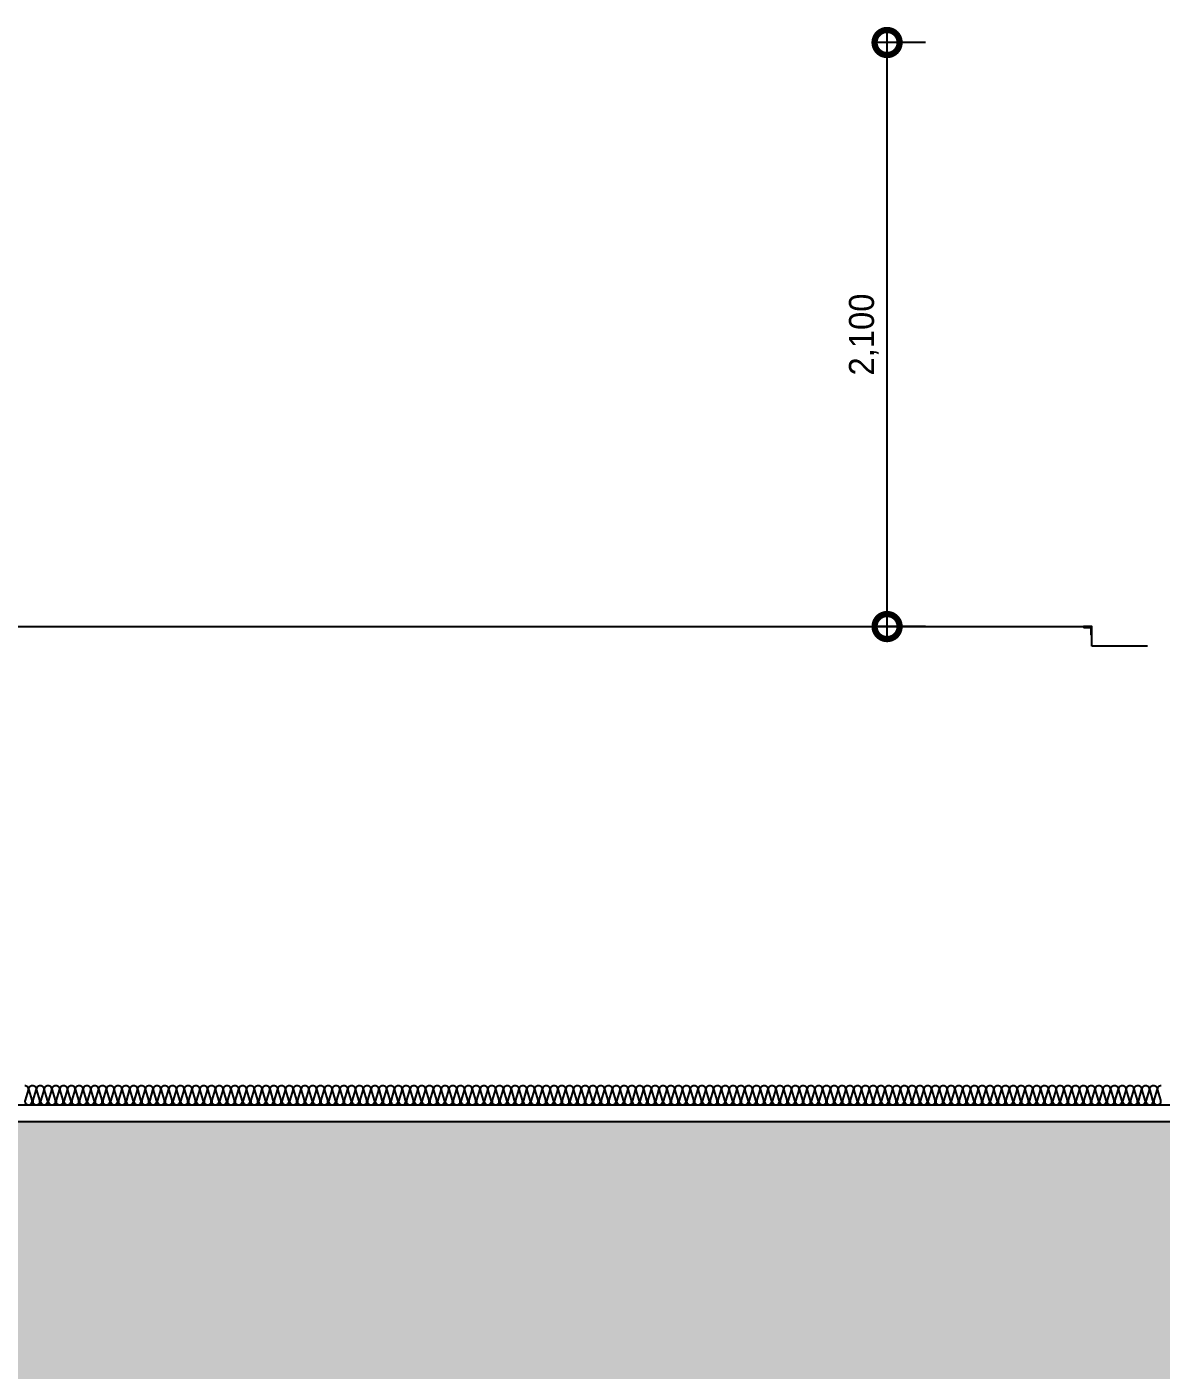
# Model space of a CAD drawing. Header units: millimetres. Extents: x 17311 to 801382, y -242618 to -104888.
# Drawn here: x 708030 to 712110, y -206253 to -201423 of the extents above; entities that cross this region are included whole.
import ezdxf

# ---------------------------------------------------------------- set-up
doc = ezdxf.new("R2010")
doc.units = ezdxf.units.MM
doc.header["$LTSCALE"] = 250
doc.layers.get('Defpoints').update_dxf_attribs({"color": 151})
for name, color, linetype in [('4fin', 4, 'Continuous'), ('A-FIN', 6, 'Continuous'), ('A-FIN-무근', 7, 'Continuous'), ('A-버림CONC', 4, 'Continuous'), ('ISL', 251, 'Continuous'), ('TR', 7, 'Continuous'), ('지반', 254, 'Continuous')]:
    doc.layers.add(name, color=color, linetype=linetype)
doc.layers.add('CK', color=221, linetype='Continuous', plot=False)
doc.styles.add('Gdim', font='')
doc.styles.get('Gdim').set_extended_font_data('Dotum')
doc.dimstyles.new('Gdim50', dxfattribs={"dimscale": 30, "dimtxt": 3, "dimasz": 6, "dimexe": 1.5, "dimexo": 2, "dimgap": 1, "dimtad": 1, "dimdec": 0, "dimzin": 0, "dimdsep": 46, "dimlunit": 6, "dimtxsty": 'Gdim', "dimblk": 'DOTSMALL', "dimcen": 1.5, "dimdle": 1.5, "dimclrd": 256, "dimclre": 256, "dimclrt": 256, "dimazin": 0, "dimtfac": 1, "dimtdec": 0, "dimtix": 1, "dimtmove": 2, "dimatfit": 3, "dimldrblk": 'DOTSMALL', "dimfxl": 1.5, "dimtolj": 1, "dimtzin": 0, "dimlwd": -1, "dimlwe": -1, "dimarcsym": 1})

# ---------------------------------------------------------------- blocks, each defined once
blk = doc.blocks.new('_DotSmall')
at = {"color": 0, "linetype": 'ByBlock', "const_width": 0.5}
blk.add_lwpolyline([(-0.0625, 0, 1), (0.0625, 0, 1)], format="xyb", close=True, dxfattribs=at)
blk = doc.blocks.new('*D123')
at = {"layer": 'CK', "transparency": 16777216}
for p, q in [((711124.6, -203624.5), (711124.6, -201434.5)), ((711262.9, -201479.5), (711079.6, -201479.5)), ((711262.9, -203579.5), (711079.6, -203579.5))]:
    blk.add_line(p, q, dxfattribs=at)
at = {"layer": 'Defpoints', "color": 0, "transparency": 16777216}
for p in [(711124.6, -201479.5), (711322.9, -201479.5), (711322.9, -203579.5)]:
    blk.add_point(p, dxfattribs=at)
at = {"layer": 'CK', "transparency": 16777216, "xscale": 180, "yscale": 180, "zscale": 180}
for p, rotation in [((711124.6, -201479.5), 90), ((711124.6, -203579.5), 270)]:
    blk.add_blockref('_DotSmall', p, dxfattribs=dict(at, rotation=rotation))
at = {"layer": 'CK', "transparency": 16777216, "insert": (711040.9, -202529.5), "char_height": 90, "attachment_point": 5, "rotation": 90, "style": 'Gdim'}
blk.add_mtext('\\A1;2,100', dxfattribs=at)
blk = doc.blocks.new('A$C1B416526')
at = {"layer": '4fin'}
blk.add_lwpolyline([(-30, 70, 0.164028), (-28.7, 67), (-3, 67), (-3, 41.2, 0.19024), (0, 40), (0, 70)], format="xyb", close=True, dxfattribs=at)
at = {"layer": 'A-FIN-무근'}
for p, q in [((0, 0), (0, 70)), ((200, 0), (0, 0))]:
    blk.add_line(p, q, dxfattribs=at)

msp = doc.modelspace()

# ---------------------------------------------------------------- hatches: boundary and pattern name
at = {"layer": '지반'}
h = msp.add_hatch(dxfattribs=at)
h.set_pattern_fill('EARTH', color=251, scale=70, angle=45)
h.paths.add_polyline_path([(746860.7, -201889.5), (739060.7, -201889.5), (739060.7, -203129.5), (739160.7, -203129.5), (739160.7, -203189.5), (735960.7, -203189.5), (735960.7, -203129.5), (736060.7, -203129.5), (736060.7, -201889.5), (728260.7, -201889.5), (728260.7, -203129.5), (728360.7, -203129.5), (728360.7, -203189.5), (725160.7, -203189.5), (725160.7, -203129.5), (725260.7, -203129.5), (725260.7, -201889.5), (717530.7, -201889.5), (717530.7, -203199.5), (717630.7, -203199.5), (717630.7, -203259.5), (714290.7, -203259.5), (714290.7, -203199.5), (714390.7, -203199.5), (714390.7, -201899.5), (712730.7, -201899.5), (712730.7, -202599.5), (712430.7, -202599.5), (712430.7, -203659.5), (713030.7, -203659.5), (713030.7, -205299.5), (713130.7, -205299.5), (713130.7, -205359.5), (704240.7, -205359.5), (704240.7, -205299.5), (704340.7, -205299.5), (704340.7, -203659.5), (705660.7, -203659.5), (705660.7, -202089.8), (705490.7, -202089.8), (705490.7, -201979.5), (703610.7, -201979.5), (703610.7, -202229.5), (703660.7, -202229.5), (703660.7, -202289.5), (703410.7, -202289.5), (703410.7, -202229.5), (703460.7, -202229.5), (703460.7, -202129.5), (692060.7, -202129.5), (692060.7, -201879.5), (650617.6, -201879.5), (650617.6, -213174), (801382.4, -213174), (801382.4, -201579.5), (791230.7, -201579.5), (791230.7, -201786.8), (791060.7, -201786.8), (791060.7, -202579.5), (790960.7, -202579.5), (790960.7, -204179.5), (792310.7, -204179.5), (792310.7, -205679.5), (792410.7, -205679.5), (792410.7, -205739.5), (783660.7, -205739.5), (783660.7, -205679.5), (783760.7, -205679.5), (783760.7, -204639.5), (782260.7, -204639.5), (782260.7, -205679.5), (782360.7, -205679.5), (782360.7, -205739.5), (779160.7, -205739.5), (779160.7, -205679.5), (779260.7, -205679.5), (779260.7, -204539.5), (771460.7, -204539.5), (771460.7, -205679.5), (771560.7, -205679.5), (771560.7, -205739.5), (768360.7, -205739.5), (768360.7, -205679.5), (768460.7, -205679.5), (768460.7, -204179.5), (769360.7, -204179.5), (769360.7, -201889.5), (760660.7, -201889.5), (760660.7, -203129.5), (760760.7, -203129.5), (760760.7, -203189.5), (757560.7, -203189.5), (757560.7, -203129.5), (757660.7, -203129.5), (757660.7, -201889.5), (749860.7, -201889.5), (749860.7, -203129.5), (749960.7, -203129.5), (749960.7, -203189.5), (746760.7, -203189.5), (746760.7, -203129.5), (746860.7, -203129.5)])

# ---------------------------------------------------------------- linework, layer by layer
at = {"layer": 'A-FIN'}
msp.add_line((706260.7, -203579.5), (711860.7, -203579.5), dxfattribs=at)
at = {"layer": 'A-버림CONC'}
msp.add_line((704240.7, -205359.5), (713130.7, -205359.5), dxfattribs=at)
at = {"layer": 'ISL'}
msp.add_lwpolyline([(705660.7, -203659.5), (704340.7, -203659.5), (704340.7, -205299.5), (713030.7, -205299.5), (713030.7, -203659.5), (712430.7, -203659.5)], dxfattribs=at)
msp.add_lwpolyline([(708022.7, -205229.5, -0.509267), (708035, -205246.4), (708024.3, -205282.5, 1.372593), (708049, -205282.5), (708038.3, -205246.4, -0.509267), (708050.7, -205229.5, -0.509267), (708063, -205246.4), (708052.3, -205282.5, 1.372593), (708077, -205282.5), (708066.3, -205246.4, -0.509267), (708078.7, -205229.5, -0.509267), (708091, -205246.4), (708080.3, -205282.5, 1.372593), (708105, -205282.5), (708094.3, -205246.4, -0.509267), (708106.7, -205229.5, -0.509267), (708119, -205246.4), (708108.3, -205282.5, 1.372593), (708133, -205282.5), (708122.3, -205246.4, -0.509267), (708134.7, -205229.5, -0.509267), (708147, -205246.4), (708136.3, -205282.5, 1.372593), (708161, -205282.5), (708150.3, -205246.4, -0.509267), (708162.7, -205229.5, -0.509267), (708175, -205246.4), (708164.3, -205282.5, 1.372593), (708189, -205282.5), (708178.3, -205246.4, -0.509267), (708190.7, -205229.5, -0.509267), (708203, -205246.4), (708192.3, -205282.5, 1.372593), (708217, -205282.5), (708206.3, -205246.4, -0.509267), (708218.7, -205229.5, -0.509267), (708231, -205246.4), (708220.3, -205282.5, 1.372593), (708245, -205282.5), (708234.3, -205246.4, -0.509267), (708246.7, -205229.5, -0.509267), (708259, -205246.4), (708248.3, -205282.5, 1.372593), (708273, -205282.5), (708262.3, -205246.4, -0.509267), (708274.7, -205229.5, -0.509267), (708287, -205246.4), (708276.3, -205282.5, 1.372593), (708301, -205282.5), (708290.3, -205246.4, -0.509267), (708302.7, -205229.5, -0.509267), (708315, -205246.4), (708304.3, -205282.5, 1.372593), (708329, -205282.5), (708318.3, -205246.4, -0.509267), (708330.7, -205229.5, -0.509267), (708343, -205246.4), (708332.3, -205282.5, 1.372593), (708357, -205282.5), (708346.3, -205246.4, -0.509267), (708358.7, -205229.5, -0.509267), (708371, -205246.4), (708360.3, -205282.5, 1.372593), (708385, -205282.5), (708374.3, -205246.4, -0.509267), (708386.7, -205229.5, -0.509267), (708399, -205246.4), (708388.3, -205282.5, 1.372593), (708413, -205282.5), (708402.3, -205246.4, -0.509267), (708414.7, -205229.5, -0.509267), (708427, -205246.4), (708416.3, -205282.5, 1.372593), (708441, -205282.5), (708430.3, -205246.4, -0.509267), (708442.7, -205229.5, -0.509267), (708455, -205246.4), (708444.3, -205282.5, 1.372593), (708469, -205282.5), (708458.3, -205246.4, -0.509267), (708470.7, -205229.5, -0.509267), (708483, -205246.4), (708472.3, -205282.5, 1.372593), (708497, -205282.5), (708486.3, -205246.4, -0.509267), (708498.7, -205229.5, -0.509267), (708511, -205246.4), (708500.3, -205282.5, 1.372593), (708525, -205282.5), (708514.3, -205246.4, -0.509267), (708526.7, -205229.5, -0.509267), (708539, -205246.4), (708528.3, -205282.5, 1.372593), (708553, -205282.5), (708542.3, -205246.4, -0.509267), (708554.7, -205229.5, -0.509267), (708567, -205246.4), (708556.3, -205282.5, 1.372593), (708581, -205282.5), (708570.3, -205246.4, -0.509267), (708582.7, -205229.5, -0.509267), (708595, -205246.4), (708584.3, -205282.5, 1.372593), (708609, -205282.5), (708598.3, -205246.4, -0.509267), (708610.7, -205229.5, -0.509267), (708623, -205246.4), (708612.3, -205282.5, 1.372593), (708637, -205282.5), (708626.3, -205246.4, -0.509267), (708638.7, -205229.5, -0.509267), (708651, -205246.4), (708640.3, -205282.5, 1.372593), (708665, -205282.5), (708654.3, -205246.4, -0.509267), (708666.7, -205229.5, -0.509267), (708679, -205246.4), (708668.3, -205282.5, 1.372593), (708693, -205282.5), (708682.3, -205246.4, -0.509267), (708694.7, -205229.5, -0.509267), (708707, -205246.4), (708696.3, -205282.5, 1.372593), (708721, -205282.5), (708710.3, -205246.4, -0.509267), (708722.7, -205229.5, -0.509267), (708735, -205246.4), (708724.3, -205282.5, 1.372593), (708749, -205282.5), (708738.3, -205246.4, -0.509267), (708750.7, -205229.5, -0.509267), (708763, -205246.4), (708752.3, -205282.5, 1.372593), (708777, -205282.5), (708766.3, -205246.4, -0.509267), (708778.7, -205229.5, -0.509267), (708791, -205246.4), (708780.3, -205282.5, 1.372593), (708805, -205282.5), (708794.3, -205246.4, -0.509267), (708806.7, -205229.5, -0.509267), (708819, -205246.4), (708808.3, -205282.5, 1.372593), (708833, -205282.5), (708822.3, -205246.4, -0.509267), (708834.7, -205229.5, -0.509267), (708847, -205246.4), (708836.3, -205282.5, 1.372593), (708861, -205282.5), (708850.3, -205246.4, -0.509267), (708862.7, -205229.5, -0.509267), (708875, -205246.4), (708864.3, -205282.5, 1.372593), (708889, -205282.5), (708878.3, -205246.4, -0.509267), (708890.7, -205229.5, -0.509267), (708903, -205246.4), (708892.3, -205282.5, 1.372593), (708917, -205282.5), (708906.3, -205246.4, -0.509267), (708918.7, -205229.5, -0.509267), (708931, -205246.4), (708920.3, -205282.5, 1.372593), (708945, -205282.5), (708934.3, -205246.4, -0.509267), (708946.7, -205229.5, -0.509267), (708959, -205246.4), (708948.3, -205282.5, 1.372593), (708973, -205282.5), (708962.3, -205246.4, -0.509267), (708974.7, -205229.5, -0.509267), (708987, -205246.4), (708976.3, -205282.5, 1.372593), (709001, -205282.5), (708990.3, -205246.4, -0.509267), (709002.7, -205229.5, -0.509267), (709015, -205246.4), (709004.3, -205282.5, 1.372593), (709029, -205282.5), (709018.3, -205246.4, -0.509267), (709030.7, -205229.5, -0.509267), (709043, -205246.4), (709032.3, -205282.5, 1.372593), (709057, -205282.5), (709046.3, -205246.4, -0.509267), (709058.7, -205229.5, -0.509267), (709071, -205246.4), (709060.3, -205282.5, 1.372593), (709085, -205282.5), (709074.3, -205246.4, -0.509267), (709086.7, -205229.5, -0.509267), (709099, -205246.4), (709088.3, -205282.5, 1.372593), (709113, -205282.5), (709102.3, -205246.4, -0.509267), (709114.7, -205229.5, -0.509267), (709127, -205246.4), (709116.3, -205282.5, 1.372593), (709141, -205282.5), (709130.3, -205246.4, -0.509267), (709142.7, -205229.5, -0.509267), (709155, -205246.4), (709144.3, -205282.5, 1.372593), (709169, -205282.5), (709158.3, -205246.4, -0.509267), (709170.7, -205229.5, -0.509267), (709183, -205246.4), (709172.3, -205282.5, 1.372593), (709197, -205282.5), (709186.3, -205246.4, -0.509267), (709198.7, -205229.5, -0.509267), (709211, -205246.4), (709200.3, -205282.5, 1.372593), (709225, -205282.5), (709214.3, -205246.4, -0.509267), (709226.7, -205229.5, -0.509267), (709239, -205246.4), (709228.3, -205282.5, 1.372593), (709253, -205282.5), (709242.3, -205246.4, -0.509267), (709254.7, -205229.5, -0.509267), (709267, -205246.4), (709256.3, -205282.5, 1.372593), (709281, -205282.5), (709270.3, -205246.4, -0.509267), (709282.7, -205229.5, -0.509267), (709295, -205246.4), (709284.3, -205282.5, 1.372593), (709309, -205282.5), (709298.3, -205246.4, -0.509267), (709310.7, -205229.5, -0.509267), (709323, -205246.4), (709312.3, -205282.5, 1.372593), (709337, -205282.5), (709326.3, -205246.4, -0.509267), (709338.7, -205229.5, -0.509267), (709351, -205246.4), (709340.3, -205282.5, 1.372593), (709365, -205282.5), (709354.3, -205246.4, -0.509267), (709366.7, -205229.5, -0.509267), (709379, -205246.4), (709368.3, -205282.5, 1.372593), (709393, -205282.5), (709382.3, -205246.4, -0.509267), (709394.7, -205229.5, -0.509267), (709407, -205246.4), (709396.3, -205282.5, 1.372593), (709421, -205282.5), (709410.3, -205246.4, -0.509267), (709422.7, -205229.5, -0.509267), (709435, -205246.4), (709424.3, -205282.5, 1.372593), (709449, -205282.5), (709438.3, -205246.4, -0.509267), (709450.7, -205229.5, -0.509267), (709463, -205246.4), (709452.3, -205282.5, 1.372593), (709477, -205282.5), (709466.3, -205246.4, -0.509267), (709478.7, -205229.5, -0.509267), (709491, -205246.4), (709480.3, -205282.5, 1.372593), (709505, -205282.5), (709494.3, -205246.4, -0.509267), (709506.7, -205229.5, -0.509267), (709519, -205246.4), (709508.3, -205282.5, 1.372593), (709533, -205282.5), (709522.3, -205246.4, -0.509267), (709534.7, -205229.5, -0.509267), (709547, -205246.4), (709536.3, -205282.5, 1.372593), (709561, -205282.5), (709550.3, -205246.4, -0.509267), (709562.7, -205229.5, -0.509267), (709575, -205246.4), (709564.3, -205282.5, 1.372593), (709589, -205282.5), (709578.3, -205246.4, -0.509267), (709590.7, -205229.5, -0.509267), (709603, -205246.4), (709592.3, -205282.5, 1.372593), (709617, -205282.5), (709606.3, -205246.4, -0.509267), (709618.7, -205229.5, -0.509267), (709631, -205246.4), (709620.3, -205282.5, 1.372593), (709645, -205282.5), (709634.3, -205246.4, -0.509267), (709646.7, -205229.5, -0.509267), (709659, -205246.4), (709648.3, -205282.5, 1.372593), (709673, -205282.5), (709662.3, -205246.4, -0.509267), (709674.7, -205229.5, -0.509267), (709687, -205246.4), (709676.3, -205282.5, 1.372593), (709701, -205282.5), (709690.3, -205246.4, -0.509267), (709702.7, -205229.5, -0.509267), (709715, -205246.4), (709704.3, -205282.5, 1.372593), (709729, -205282.5), (709718.3, -205246.4, -0.509267), (709730.7, -205229.5, -0.509267), (709743, -205246.4), (709732.3, -205282.5, 1.372593), (709757, -205282.5), (709746.3, -205246.4, -0.509267), (709758.7, -205229.5, -0.509267), (709771, -205246.4), (709760.3, -205282.5, 1.372593), (709785, -205282.5), (709774.3, -205246.4, -0.509267), (709786.7, -205229.5, -0.509267), (709799, -205246.4), (709788.3, -205282.5, 1.372593), (709813, -205282.5), (709802.3, -205246.4, -0.509267), (709814.7, -205229.5, -0.509267), (709827, -205246.4), (709816.3, -205282.5, 1.372593), (709841, -205282.5), (709830.3, -205246.4, -0.509267), (709842.7, -205229.5, -0.509267), (709855, -205246.4), (709844.3, -205282.5, 1.372593), (709869, -205282.5), (709858.3, -205246.4, -0.509267), (709870.7, -205229.5, -0.509267), (709883, -205246.4), (709872.3, -205282.5, 1.372593), (709897, -205282.5), (709886.3, -205246.4, -0.509267), (709898.7, -205229.5, -0.509267), (709911, -205246.4), (709900.3, -205282.5, 1.372593), (709925, -205282.5), (709914.3, -205246.4, -0.509267), (709926.7, -205229.5, -0.509267), (709939, -205246.4), (709928.3, -205282.5, 1.372593), (709953, -205282.5), (709942.3, -205246.4, -0.509267), (709954.7, -205229.5, -0.509267), (709967, -205246.4), (709956.3, -205282.5, 1.372593), (709981, -205282.5), (709970.3, -205246.4, -0.509267), (709982.7, -205229.5, -0.509267), (709995, -205246.4), (709984.3, -205282.5, 1.372593), (710009, -205282.5), (709998.3, -205246.4, -0.509267), (710010.7, -205229.5, -0.509267), (710023, -205246.4), (710012.3, -205282.5, 1.372593), (710037, -205282.5), (710026.3, -205246.4, -0.509267), (710038.7, -205229.5, -0.509267), (710051, -205246.4), (710040.3, -205282.5, 1.372593), (710065, -205282.5), (710054.3, -205246.4, -0.509267), (710066.7, -205229.5, -0.509267), (710079, -205246.4), (710068.3, -205282.5, 1.372593), (710093, -205282.5), (710082.3, -205246.4, -0.509267), (710094.7, -205229.5, -0.509267), (710107, -205246.4), (710096.3, -205282.5, 1.372593), (710121, -205282.5), (710110.3, -205246.4, -0.509267), (710122.7, -205229.5, -0.509267), (710135, -205246.4), (710124.3, -205282.5, 1.372593), (710149, -205282.5), (710138.3, -205246.4, -0.509267), (710150.7, -205229.5, -0.509267), (710163, -205246.4), (710152.3, -205282.5, 1.372593), (710177, -205282.5), (710166.3, -205246.4, -0.509267), (710178.7, -205229.5, -0.509267), (710191, -205246.4), (710180.3, -205282.5, 1.372593), (710205, -205282.5), (710194.3, -205246.4, -0.509267), (710206.7, -205229.5, -0.509267), (710219, -205246.4), (710208.3, -205282.5, 1.372593), (710233, -205282.5), (710222.3, -205246.4, -0.509267), (710234.7, -205229.5, -0.509267), (710247, -205246.4), (710236.3, -205282.5, 1.372593), (710261, -205282.5), (710250.3, -205246.4, -0.509267), (710262.7, -205229.5, -0.509267), (710275, -205246.4), (710264.3, -205282.5, 1.372593), (710289, -205282.5), (710278.3, -205246.4, -0.509267), (710290.7, -205229.5, -0.509267), (710303, -205246.4), (710292.3, -205282.5, 1.372593), (710317, -205282.5), (710306.3, -205246.4, -0.509267), (710318.7, -205229.5, -0.509267), (710331, -205246.4), (710320.3, -205282.5, 1.372593), (710345, -205282.5), (710334.3, -205246.4, -0.509267), (710346.7, -205229.5, -0.509267), (710359, -205246.4), (710348.3, -205282.5, 1.372593), (710373, -205282.5), (710362.3, -205246.4, -0.509267), (710374.7, -205229.5, -0.509267), (710387, -205246.4), (710376.3, -205282.5, 1.372593), (710401, -205282.5), (710390.3, -205246.4, -0.509267), (710402.7, -205229.5, -0.509267), (710415, -205246.4), (710404.3, -205282.5, 1.372593), (710429, -205282.5), (710418.3, -205246.4, -0.509267), (710430.7, -205229.5, -0.509267), (710443, -205246.4), (710432.3, -205282.5, 1.372593), (710457, -205282.5), (710446.3, -205246.4, -0.509267), (710458.7, -205229.5, -0.509267), (710471, -205246.4), (710460.3, -205282.5, 1.372593), (710485, -205282.5), (710474.3, -205246.4, -0.509267), (710486.7, -205229.5, -0.509267), (710499, -205246.4), (710488.3, -205282.5, 1.372593), (710513, -205282.5), (710502.3, -205246.4, -0.509267), (710514.7, -205229.5, -0.509267), (710527, -205246.4), (710516.3, -205282.5, 1.372593), (710541, -205282.5), (710530.3, -205246.4, -0.509267), (710542.7, -205229.5, -0.509267), (710555, -205246.4), (710544.3, -205282.5, 1.372593), (710569, -205282.5), (710558.3, -205246.4, -0.509267), (710570.7, -205229.5, -0.509267), (710583, -205246.4), (710572.3, -205282.5, 1.372593), (710597, -205282.5), (710586.3, -205246.4, -0.509267), (710598.7, -205229.5, -0.509267), (710611, -205246.4), (710600.3, -205282.5, 1.372593), (710625, -205282.5), (710614.3, -205246.4, -0.509267), (710626.7, -205229.5, -0.509267), (710639, -205246.4), (710628.3, -205282.5, 1.372593), (710653, -205282.5), (710642.3, -205246.4, -0.509267), (710654.7, -205229.5, -0.509267), (710667, -205246.4), (710656.3, -205282.5, 1.372593), (710681, -205282.5), (710670.3, -205246.4, -0.509267), (710682.7, -205229.5, -0.509267), (710695, -205246.4), (710684.3, -205282.5, 1.372593), (710709, -205282.5), (710698.3, -205246.4, -0.509267), (710710.7, -205229.5, -0.509267), (710723, -205246.4), (710712.3, -205282.5, 1.372593), (710737, -205282.5), (710726.3, -205246.4, -0.509267), (710738.7, -205229.5, -0.509267), (710751, -205246.4), (710740.3, -205282.5, 1.372593), (710765, -205282.5), (710754.3, -205246.4, -0.509267), (710766.7, -205229.5, -0.509267), (710779, -205246.4), (710768.3, -205282.5, 1.372593), (710793, -205282.5), (710782.3, -205246.4, -0.509267), (710794.7, -205229.5, -0.509267), (710807, -205246.4), (710796.3, -205282.5, 1.372593), (710821, -205282.5), (710810.3, -205246.4, -0.509267), (710822.7, -205229.5, -0.509267), (710835, -205246.4), (710824.3, -205282.5, 1.372593), (710849, -205282.5), (710838.3, -205246.4, -0.509267), (710850.7, -205229.5, -0.509267), (710863, -205246.4), (710852.3, -205282.5, 1.372593), (710877, -205282.5), (710866.3, -205246.4, -0.509267), (710878.7, -205229.5, -0.509267), (710891, -205246.4), (710880.3, -205282.5, 1.372593), (710905, -205282.5), (710894.3, -205246.4, -0.509267), (710906.7, -205229.5, -0.509267), (710919, -205246.4), (710908.3, -205282.5, 1.372593), (710933, -205282.5), (710922.3, -205246.4, -0.509267), (710934.7, -205229.5, -0.509267), (710947, -205246.4), (710936.3, -205282.5, 1.372593), (710961, -205282.5), (710950.3, -205246.4, -0.509267), (710962.7, -205229.5, -0.509267), (710975, -205246.4), (710964.3, -205282.5, 1.372593), (710989, -205282.5), (710978.3, -205246.4, -0.509267), (710990.7, -205229.5, -0.509267), (711003, -205246.4), (710992.3, -205282.5, 1.372593), (711017, -205282.5), (711006.3, -205246.4, -0.509267), (711018.7, -205229.5, -0.509267), (711031, -205246.4), (711020.3, -205282.5, 1.372593), (711045, -205282.5), (711034.3, -205246.4, -0.509267), (711046.7, -205229.5, -0.509267), (711059, -205246.4), (711048.3, -205282.5, 1.372593), (711073, -205282.5), (711062.3, -205246.4, -0.509267), (711074.7, -205229.5, -0.509267), (711087, -205246.4), (711076.3, -205282.5, 1.372593), (711101, -205282.5), (711090.3, -205246.4, -0.509267), (711102.7, -205229.5, -0.509267), (711115, -205246.4), (711104.3, -205282.5, 1.372593), (711129, -205282.5), (711118.3, -205246.4, -0.509267), (711130.7, -205229.5, -0.509267), (711143, -205246.4), (711132.3, -205282.5, 1.372593), (711157, -205282.5), (711146.3, -205246.4, -0.509267), (711158.7, -205229.5, -0.509267), (711171, -205246.4), (711160.3, -205282.5, 1.372593), (711185, -205282.5), (711174.3, -205246.4, -0.509267), (711186.7, -205229.5, -0.509267), (711199, -205246.4), (711188.3, -205282.5, 1.372593), (711213, -205282.5), (711202.3, -205246.4, -0.509267), (711214.7, -205229.5, -0.509267), (711227, -205246.4), (711216.3, -205282.5, 1.372593), (711241, -205282.5), (711230.3, -205246.4, -0.509267), (711242.7, -205229.5, -0.509267), (711255, -205246.4), (711244.3, -205282.5, 1.372593), (711269, -205282.5), (711258.3, -205246.4, -0.509267), (711270.7, -205229.5, -0.509267), (711283, -205246.4), (711272.3, -205282.5, 1.372593), (711297, -205282.5), (711286.3, -205246.4, -0.509267), (711298.7, -205229.5, -0.509267), (711311, -205246.4), (711300.3, -205282.5, 1.372593), (711325, -205282.5), (711314.3, -205246.4, -0.509267), (711326.7, -205229.5, -0.509267), (711339, -205246.4), (711328.3, -205282.5, 1.372593), (711353, -205282.5), (711342.3, -205246.4, -0.509267), (711354.7, -205229.5, -0.509267), (711367, -205246.4), (711356.3, -205282.5, 1.372593), (711381, -205282.5), (711370.3, -205246.4, -0.509267), (711382.7, -205229.5, -0.509267), (711395, -205246.4), (711384.3, -205282.5, 1.372593), (711409, -205282.5), (711398.3, -205246.4, -0.509267), (711410.7, -205229.5, -0.509267), (711423, -205246.4), (711412.3, -205282.5, 1.372593), (711437, -205282.5), (711426.3, -205246.4, -0.509267), (711438.7, -205229.5, -0.509267), (711451, -205246.4), (711440.3, -205282.5, 1.372593), (711465, -205282.5), (711454.3, -205246.4, -0.509267), (711466.7, -205229.5, -0.509267), (711479, -205246.4), (711468.3, -205282.5, 1.372593), (711493, -205282.5), (711482.3, -205246.4, -0.509267), (711494.7, -205229.5, -0.509267), (711507, -205246.4), (711496.3, -205282.5, 1.372593), (711521, -205282.5), (711510.3, -205246.4, -0.509267), (711522.7, -205229.5, -0.509267), (711535, -205246.4), (711524.3, -205282.5, 1.372593), (711549, -205282.5), (711538.3, -205246.4, -0.509267), (711550.7, -205229.5, -0.509267), (711563, -205246.4), (711552.3, -205282.5, 1.372593), (711577, -205282.5), (711566.3, -205246.4, -0.509267), (711578.7, -205229.5, -0.509267), (711591, -205246.4), (711580.3, -205282.5, 1.372593), (711605, -205282.5), (711594.3, -205246.4, -0.509267), (711606.7, -205229.5, -0.509267), (711619, -205246.4), (711608.3, -205282.5, 1.372593), (711633, -205282.5), (711622.3, -205246.4, -0.509267), (711634.7, -205229.5, -0.509267), (711647, -205246.4), (711636.3, -205282.5, 1.372593), (711661, -205282.5), (711650.3, -205246.4, -0.509267), (711662.7, -205229.5, -0.509267), (711675, -205246.4), (711664.3, -205282.5, 1.372593), (711689, -205282.5), (711678.3, -205246.4, -0.509267), (711690.7, -205229.5, -0.509267), (711703, -205246.4), (711692.3, -205282.5, 1.372593), (711717, -205282.5), (711706.3, -205246.4, -0.509267), (711718.7, -205229.5, -0.509267), (711731, -205246.4), (711720.3, -205282.5, 1.372593), (711745, -205282.5), (711734.3, -205246.4, -0.509267), (711746.7, -205229.5, -0.509267), (711759, -205246.4), (711748.3, -205282.5, 1.372593), (711773, -205282.5), (711762.3, -205246.4, -0.509267), (711774.7, -205229.5, -0.509267), (711787, -205246.4), (711776.3, -205282.5, 1.372593), (711801, -205282.5), (711790.3, -205246.4, -0.509267), (711802.7, -205229.5, -0.509267), (711815, -205246.4), (711804.3, -205282.5, 1.372593), (711829, -205282.5), (711818.3, -205246.4, -0.509267), (711830.7, -205229.5, -0.509267), (711843, -205246.4), (711832.3, -205282.5, 1.372593), (711857, -205282.5), (711846.3, -205246.4, -0.509267), (711858.7, -205229.5, -0.509267), (711871, -205246.4), (711860.3, -205282.5, 1.372593), (711885, -205282.5), (711874.3, -205246.4, -0.509267), (711886.7, -205229.5, -0.509267), (711899, -205246.4), (711888.3, -205282.5, 1.372593), (711913, -205282.5), (711902.3, -205246.4, -0.509267), (711914.7, -205229.5, -0.509267), (711927, -205246.4), (711916.3, -205282.5, 1.372593), (711941, -205282.5), (711930.3, -205246.4, -0.509267), (711942.7, -205229.5, -0.509267), (711955, -205246.4), (711944.3, -205282.5, 1.372593), (711969, -205282.5), (711958.3, -205246.4, -0.509267), (711970.7, -205229.5, -0.509267), (711983, -205246.4), (711972.3, -205282.5, 1.372593), (711997, -205282.5), (711986.3, -205246.4, -0.509267), (711998.7, -205229.5, -0.509267), (712011, -205246.4), (712000.3, -205282.5, 1.372593), (712025, -205282.5), (712014.3, -205246.4, -0.509267), (712026.7, -205229.5, -0.509267), (712039, -205246.4), (712028.3, -205282.5, 1.372593), (712053, -205282.5), (712042.3, -205246.4, -0.509267), (712054.7, -205229.5, -0.509267), (712067, -205246.4), (712056.3, -205282.5, 1.372593), (712081, -205282.5), (712070.3, -205246.4, -0.509267), (712082.7, -205229.5, -0.509267), (712095, -205246.4), (712084.3, -205282.5, 1.372593), (712109, -205282.5), (712098.3, -205246.4, -0.509267), (712110.7, -205229.5, -0.509267)], format="xyb", dxfattribs=at)

# ---------------------------------------------------------------- block references
at = {"layer": 'TR'}
msp.add_blockref('A$C1B416526', (711860.7, -203649.5), dxfattribs=at)

# ---------------------------------------------------------------- dimensions: what is measured, and where the dimension line sits
at = {"layer": 'CK'}
dim = msp.add_linear_dim(base=(711124.6, -201479.5), p1=(711322.9, -203579.5), p2=(711322.9, -201479.5), angle=90, dimstyle='Gdim50', dxfattribs=at)
dim.commit()
dim.dimension.update_dxf_attribs({"geometry": '*D123', "text_midpoint": (711040.9, -202529.5)})

doc.saveas('drawing.dxf')
